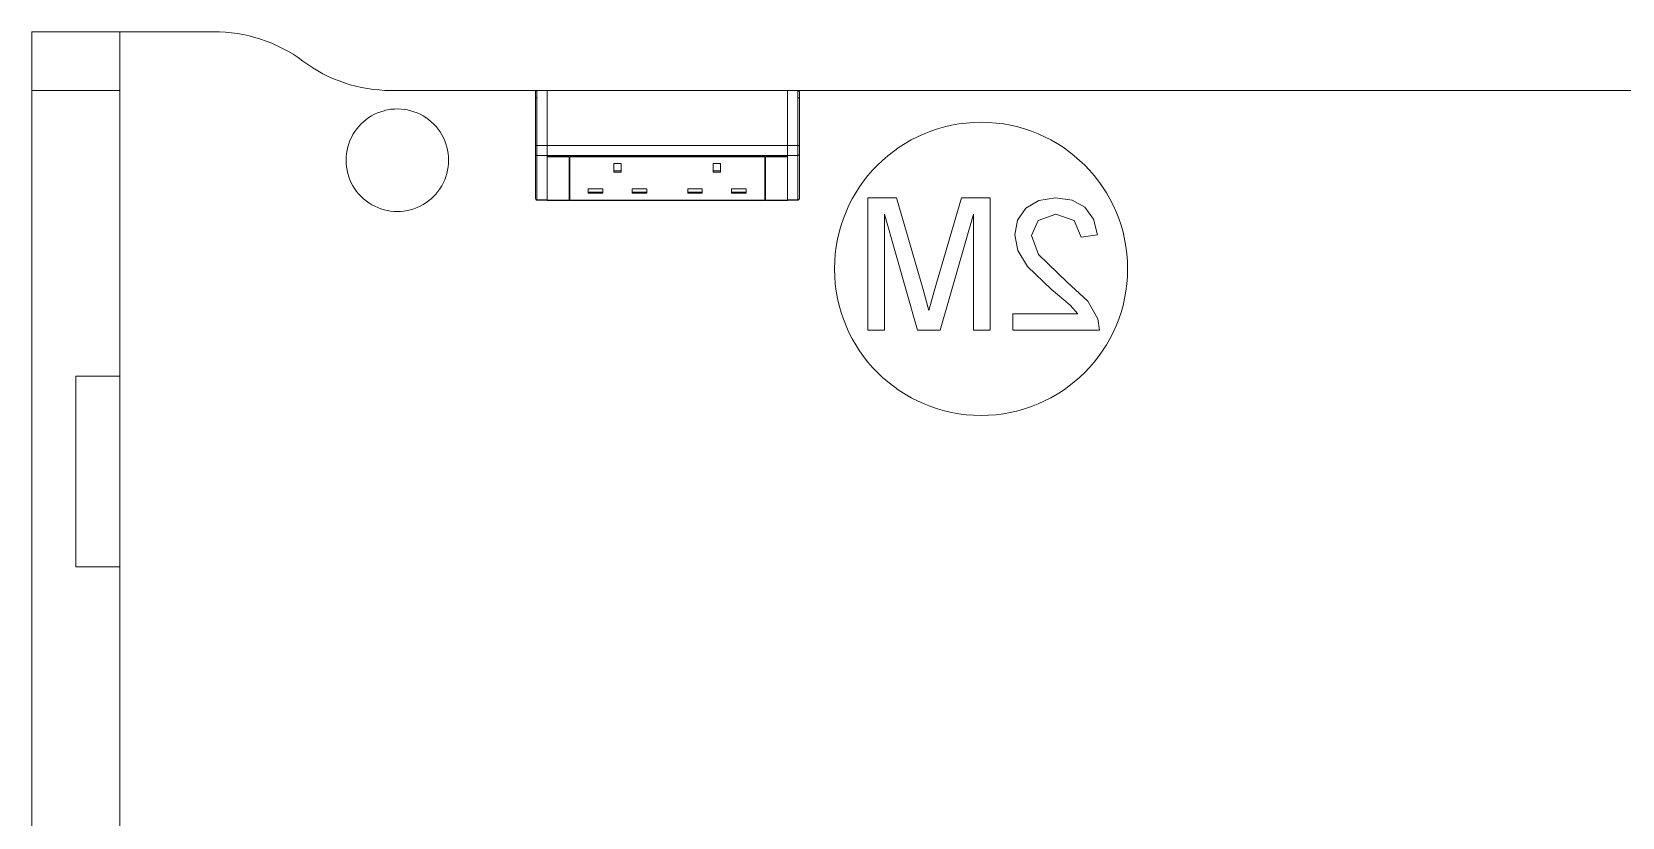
# Model space of a CAD drawing. Header units: millimetres. Extents: x 155927 to 295199, y -4084 to 97293.
# Drawn here: x 229114 to 230199, y 20057 to 20593 of the extents above; entities that cross this region are included whole.
import ezdxf

# ---------------------------------------------------------------- set-up
doc = ezdxf.new("R2010")
doc.units = ezdxf.units.MM
doc.header["$MEASUREMENT"] = 0
doc.layers.add('I-FURN', color=8, linetype='CONTINUOUS', lineweight=9)

msp = doc.modelspace()

# ---------------------------------------------------------------- linework, layer by layer
at = {"layer": 'I-FURN'}
for p, q in [((229114, 19792.9), (229114, 20592.9)), ((229114, 20592.9), (229114, 20552.9)), ((229114, 20592.9), (229174, 20592.9)), ((229114, 20592.9), (229174, 20592.9)), ((229114, 20592.9), (229114, 19792.9)), ((229237.9, 20592.9), (229114, 20592.9)), ((229114, 20592.9), (229237.9, 20592.9)), ((229114, 19792.9), (229114, 20592.9)), ((229174, 20552.9), (229174, 20592.9)), ((229174, 20592.9), (229174, 20357.9)), ((229114, 20552.9), (229114, 19832.9)), ((229114, 20552.9), (229174, 20552.9)), ((229114, 20552.9), (229174, 20552.9)), ((229174, 19832.9), (229174, 20552.9)), ((229458.6, 20552.9), (229359, 20552.9)), ((229359, 20552.9), (229458.6, 20552.9)), ((229457.6, 20547.9), (229457.6, 20551.9)), ((229457.6, 20551.9), (229457.6, 20514.9)), ((229457.6, 20547.9), (229458.6, 20547.9)), ((229457.6, 20509.3), (229457.6, 20547.9)), ((229465.6, 20552.9), (229458.6, 20552.9)), ((229458.6, 20515.4), (229458.6, 20552.9)), ((229458.6, 20552.9), (229465.6, 20552.9)), ((229465.6, 20515.4), (229465.6, 20552.9)), ((229629.6, 20552.9), (229465.7, 20552.9)), ((229465.7, 20552.9), (229629.6, 20552.9)), ((229465.7, 20552.9), (229465.7, 20515.4)), ((229629.6, 20515.4), (229629.6, 20552.9)), ((229636.7, 20552.9), (229629.7, 20552.9)), ((229636.7, 20552.9), (229629.7, 20552.9)), ((229629.7, 20552.9), (229629.7, 20515.4)), ((230469, 20552.9), (229636.7, 20552.9)), ((229636.7, 20552.9), (230469, 20552.9)), ((229636.7, 20552.9), (229636.7, 20515.4)), ((229636.7, 20547.9), (229637.7, 20547.9)), ((229637.7, 20551.9), (229637.7, 20551.9)), ((229637.7, 20514.9), (229637.7, 20551.9)), ((229637.7, 20551.9), (229637.7, 20547.9)), ((229637.7, 20547.9), (229637.7, 20509.3)), ((229457.6, 20514.9), (229457.6, 20509.3)), ((229458.6, 20508.5), (229458.6, 20515.4)), ((229458.6, 20515.4), (229465.6, 20515.4)), ((229465.6, 20508.5), (229465.6, 20515.4)), ((229465.7, 20515.4), (229629.6, 20515.4)), ((229465.7, 20515.4), (229465.7, 20508.5)), ((229629.6, 20508.5), (229629.6, 20515.4)), ((229629.6, 20507.7), (229629.6, 20510.1)), ((229636.7, 20515.4), (229629.7, 20515.4)), ((229629.7, 20515.4), (229629.7, 20508.5)), ((229636.7, 20515.4), (229636.7, 20508.5)), ((229637.7, 20509.3), (229637.7, 20514.9)), ((229457.6, 20509.3), (229457.6, 20479.1)), ((229457.6, 20509.3), (229457.6, 20479.1)), ((229458.6, 20478.2), (229458.6, 20508.5)), ((229458.6, 20508.5), (229465.6, 20508.5)), ((229465.6, 20478.2), (229465.6, 20508.5)), ((229465.6, 20507.7), (229480.6, 20507.7)), ((229465.6, 20477.9), (229465.6, 20507.7)), ((229465.7, 20508.5), (229629.6, 20508.5)), ((229465.7, 20507.9), (229465.7, 20508.5)), ((229480.6, 20507.9), (229465.7, 20507.9)), ((229480.6, 20507.7), (229480.6, 20477.9)), ((229614.1, 20507.9), (229481.1, 20507.9)), ((229481.1, 20507.7), (229614.1, 20507.7)), ((229481.1, 20477.9), (229481.1, 20507.7)), ((229516.2, 20503), (229511.2, 20503)), ((229511.2, 20503), (229511.2, 20497.2)), ((229516.2, 20497.2), (229516.2, 20503)), ((229579, 20497.2), (229579, 20503)), ((229579, 20503), (229584, 20503)), ((229584, 20497.2), (229584, 20503)), ((229614.1, 20477.9), (229614.1, 20507.7)), ((229629.6, 20507.9), (229614.6, 20507.9)), ((229614.6, 20507.7), (229629.6, 20507.7)), ((229614.6, 20477.9), (229614.6, 20507.7)), ((229629.6, 20508.5), (229629.6, 20507.9)), ((229629.6, 20507.7), (229629.6, 20477.9)), ((229636.7, 20508.5), (229629.7, 20508.5)), ((229629.7, 20508.5), (229629.7, 20478.2)), ((229636.7, 20508.5), (229636.7, 20478.2)), ((229637.7, 20479.1), (229637.7, 20509.3)), ((229637.7, 20479.1), (229637.7, 20509.3)), ((229511.2, 20498), (229516.2, 20498)), ((229511.2, 20497.2), (229516.2, 20497.2)), ((229579, 20498), (229584, 20498)), ((229579, 20497.2), (229584, 20497.2)), ((229457.8, 20478.4), (229457.8, 20478.4)), ((229458.6, 20478.1), (229458.6, 20478.2)), ((229458.6, 20478.2), (229465.6, 20478.2)), ((229458.6, 20478.1), (229465.6, 20478.1)), ((229458.6, 20478.1), (229465.6, 20478.1)), ((229465.6, 20478.1), (229458.6, 20478.1)), ((229465.6, 20478.1), (229465.6, 20478.2)), ((229480.6, 20477.9), (229465.6, 20477.9)), ((229465.7, 20478.1), (229629.6, 20478.1)), ((229481.1, 20478.2), (229480.6, 20478.2)), ((229614.1, 20477.9), (229481.1, 20477.9)), ((229493.7, 20482.9), (229493.7, 20485.8)), ((229493.7, 20485.8), (229503.7, 20485.8)), ((229493.7, 20483.6), (229503.7, 20483.6)), ((229493.7, 20482.9), (229503.7, 20482.9)), ((229503.7, 20482.9), (229503.7, 20485.8)), ((229523.7, 20482.9), (229523.7, 20485.8)), ((229523.7, 20485.8), (229533.7, 20485.8)), ((229523.7, 20483.6), (229533.7, 20483.6)), ((229523.7, 20482.9), (229533.7, 20482.9)), ((229533.7, 20482.9), (229533.7, 20485.8)), ((229561.5, 20482.9), (229561.5, 20485.8)), ((229561.5, 20485.8), (229571.5, 20485.8)), ((229561.5, 20483.6), (229571.5, 20483.6)), ((229561.5, 20482.9), (229571.5, 20482.9)), ((229571.5, 20482.9), (229571.5, 20485.8)), ((229591.5, 20482.9), (229591.5, 20485.8)), ((229591.5, 20485.8), (229601.5, 20485.8)), ((229591.5, 20483.6), (229601.5, 20483.6)), ((229591.5, 20482.9), (229601.5, 20482.9)), ((229601.5, 20482.9), (229601.5, 20485.8)), ((229614.6, 20478.2), (229614.1, 20478.2)), ((229629.6, 20477.9), (229614.6, 20477.9)), ((229636.7, 20478.2), (229629.7, 20478.2)), ((229629.7, 20478.2), (229629.7, 20478.1)), ((229629.7, 20478.1), (229636.7, 20478.1)), ((229629.7, 20478.1), (229636.7, 20478.1)), ((229629.7, 20478.1), (229636.7, 20478.1)), ((229636.7, 20478.2), (229636.7, 20478.1)), ((229637.5, 20478.4), (229637.4, 20478.4)), ((229703.9, 20479.7), (229684.4, 20479.7)), ((229684.4, 20479.7), (229684.4, 20389.3)), ((229722.1, 20417.1), (229703.9, 20479.7)), ((229748.3, 20479.7), (229729.8, 20416)), ((229767.8, 20479.7), (229748.3, 20479.7)), ((229767.8, 20389.3), (229767.8, 20479.7)), ((229801, 20477.9), (229792.2, 20472.5)), ((229812.4, 20479.7), (229801, 20477.9)), ((229823.8, 20478.1), (229812.4, 20479.7)), ((229832.6, 20473.2), (229823.8, 20478.1)), ((229695.7, 20389.3), (229695.7, 20468.4)), ((229695.7, 20468.4), (229718.4, 20389.3)), ((229733.8, 20389.3), (229756.5, 20468.4)), ((229756.5, 20468.4), (229756.5, 20389.3)), ((229792.2, 20472.5), (229786.6, 20464.4)), ((229800.6, 20464.2), (229812.6, 20468.4)), ((229812.6, 20468.4), (229825.2, 20464.3)), ((229838.5, 20465.2), (229832.6, 20473.2)), ((229786.6, 20464.4), (229784.7, 20454.5)), ((229796, 20453.9), (229800.6, 20464.2)), ((229825.2, 20464.3), (229829.9, 20452.9)), ((229841.2, 20454.3), (229838.5, 20465.2)), ((229784.7, 20454.5), (229786.7, 20443.8)), ((229800.9, 20441.1), (229796, 20453.9)), ((229829.9, 20452.9), (229841.2, 20454.3)), ((229786.7, 20443.8), (229793.4, 20432.7)), ((229820.4, 20422.2), (229800.9, 20441.1)), ((229793.4, 20432.7), (229809.6, 20417.3)), ((229726.1, 20402.7), (229722.1, 20417.1)), ((229729.8, 20416), (229726.1, 20402.7)), ((229809.6, 20417.3), (229822.6, 20406.4)), ((229834.6, 20409.1), (229820.4, 20422.2)), ((229822.6, 20406.4), (229827.7, 20400.6)), ((229841.4, 20397.1), (229834.6, 20409.1)), ((229783.3, 20400.6), (229783.3, 20389.3)), ((229827.7, 20400.6), (229783.3, 20400.6)), ((229842.6, 20389.3), (229841.4, 20397.1)), ((229684.4, 20389.3), (229695.7, 20389.3)), ((229718.4, 20389.3), (229733.8, 20389.3)), ((229756.5, 20389.3), (229767.8, 20389.3)), ((229783.3, 20389.3), (229842.6, 20389.3)), ((229144, 20227.9), (229144, 20357.9)), ((229144, 20357.9), (229174, 20357.9)), ((229144, 20357.9), (229174, 20357.9)), ((229144, 20357.9), (229144, 20227.9)), ((229174, 20357.9), (229174, 20227.9)), ((229144, 20227.9), (229174, 20227.9)), ((229174, 20227.9), (229144, 20227.9)), ((229174, 20227.9), (229174, 19792.9))]:
    msp.add_line(p, q, dxfattribs=at)
at = {"layer": 'I-FURN', "flags": 128}
for points in [[(229457.6, 20551.9), (229457.6, 20551.9), (229457.6, 20552), (229457.6, 20552), (229457.6, 20552.1), (229457.6, 20552.1), (229457.6, 20552.1), (229457.6, 20552.2), (229457.6, 20552.2), (229457.6, 20552.3), (229457.6, 20552.3), (229457.6, 20552.3), (229457.7, 20552.4), (229457.7, 20552.4), (229457.7, 20552.4), (229457.7, 20552.5), (229457.8, 20552.5), (229457.8, 20552.5), (229457.8, 20552.6), (229457.8, 20552.6), (229457.9, 20552.6), (229457.9, 20552.7), (229457.9, 20552.7), (229457.9, 20552.7), (229458, 20552.7), (229458, 20552.7), (229458, 20552.8), (229458.1, 20552.8), (229458.1, 20552.8), (229458.2, 20552.8), (229458.2, 20552.8), (229458.2, 20552.9), (229458.3, 20552.9), (229458.3, 20552.9), (229458.3, 20552.9), (229458.4, 20552.9), (229458.4, 20552.9), (229458.5, 20552.9), (229458.5, 20552.9), (229458.5, 20552.9), (229458.6, 20552.9)], [(229457.6, 20547.9), (229457.6, 20548.1), (229457.6, 20548.2), (229457.6, 20548.4), (229457.6, 20548.5), (229457.6, 20548.7), (229457.6, 20548.9), (229457.6, 20549), (229457.6, 20549.2), (229457.6, 20549.3), (229457.6, 20549.5), (229457.6, 20549.6), (229457.6, 20549.8), (229457.6, 20549.9), (229457.6, 20550), (229457.6, 20550.2), (229457.6, 20550.3), (229457.6, 20550.4), (229457.6, 20550.5), (229457.6, 20550.7), (229457.6, 20550.8), (229457.6, 20550.9), (229457.6, 20551), (229457.6, 20551.1), (229457.6, 20551.2), (229457.6, 20551.3), (229457.6, 20551.4), (229457.6, 20551.4), (229457.6, 20551.5), (229457.6, 20551.6), (229457.6, 20551.6), (229457.6, 20551.7), (229457.6, 20551.7), (229457.6, 20551.8), (229457.6, 20551.8), (229457.6, 20551.8), (229457.6, 20551.9), (229457.6, 20551.9), (229457.6, 20551.9), (229457.6, 20551.9)], [(229457.6, 20551.9), (229457.6, 20551.9), (229457.6, 20551.9)], [(229457.6, 20551.9), (229457.6, 20551.6), (229457.6, 20551.2), (229457.6, 20550.7), (229457.6, 20550), (229457.6, 20549.2), (229457.6, 20548.2), (229457.6, 20547.1), (229457.6, 20545.9), (229457.6, 20544.6), (229457.6, 20543.1), (229457.6, 20541.5), (229457.6, 20539.8), (229457.6, 20538), (229457.6, 20536.1), (229457.6, 20534), (229457.6, 20531.9), (229457.6, 20529.6), (229457.6, 20527.3), (229457.6, 20524.8), (229457.6, 20522.3), (229457.6, 20519.6), (229457.6, 20516.9), (229457.6, 20514.9)], [(229636.7, 20552.9), (229636.7, 20552.9), (229636.8, 20552.9), (229636.8, 20552.9), (229636.8, 20552.9), (229636.9, 20552.9), (229636.9, 20552.9), (229637, 20552.9), (229637, 20552.9), (229637, 20552.8), (229637.1, 20552.8), (229637.1, 20552.8), (229637.1, 20552.8), (229637.2, 20552.8), (229637.2, 20552.8), (229637.2, 20552.7), (229637.3, 20552.7), (229637.3, 20552.7), (229637.3, 20552.7), (229637.4, 20552.6), (229637.4, 20552.6), (229637.4, 20552.6), (229637.4, 20552.5), (229637.5, 20552.5), (229637.5, 20552.5), (229637.5, 20552.4), (229637.5, 20552.4), (229637.6, 20552.4), (229637.6, 20552.3), (229637.6, 20552.3), (229637.6, 20552.3), (229637.6, 20552.2), (229637.6, 20552.2), (229637.6, 20552.2), (229637.7, 20552.1), (229637.7, 20552.1), (229637.7, 20552), (229637.7, 20552), (229637.7, 20552), (229637.7, 20551.9), (229637.7, 20551.9)], [(229637.7, 20514.9), (229637.7, 20517.7), (229637.7, 20520.4), (229637.7, 20523), (229637.7, 20525.5), (229637.7, 20527.9), (229637.7, 20530.3), (229637.7, 20532.5), (229637.7, 20534.6), (229637.7, 20536.6), (229637.7, 20538.5), (229637.7, 20540.3), (229637.7, 20542), (229637.7, 20543.5), (229637.7, 20545), (229637.7, 20546.3), (229637.7, 20547.4), (229637.7, 20548.5), (229637.7, 20549.4), (229637.7, 20550.2), (229637.7, 20550.8), (229637.7, 20551.3), (229637.7, 20551.7), (229637.7, 20551.9)], [(229637.7, 20551.9), (229637.7, 20551.9), (229637.7, 20551.9), (229637.7, 20551.9), (229637.7, 20551.9), (229637.7, 20551.8), (229637.7, 20551.8), (229637.7, 20551.8), (229637.7, 20551.7), (229637.7, 20551.7), (229637.7, 20551.6), (229637.7, 20551.5), (229637.7, 20551.5), (229637.7, 20551.4), (229637.7, 20551.3), (229637.7, 20551.2), (229637.7, 20551.1), (229637.7, 20551), (229637.7, 20550.9), (229637.7, 20550.8), (229637.7, 20550.7), (229637.7, 20550.6), (229637.7, 20550.5), (229637.7, 20550.3), (229637.7, 20550.2), (229637.7, 20550.1), (229637.7, 20549.9), (229637.7, 20549.8), (229637.7, 20549.6), (229637.7, 20549.5), (229637.7, 20549.4), (229637.7, 20549.2), (229637.7, 20549.1), (229637.7, 20548.9), (229637.7, 20548.7), (229637.7, 20548.6), (229637.7, 20548.4), (229637.7, 20548.3), (229637.7, 20548.1), (229637.7, 20548), (229637.7, 20547.9)], [(229457.6, 20514.9), (229457.6, 20514.7), (229457.6, 20514.6), (229457.6, 20514.5), (229457.6, 20514.3), (229457.6, 20514.2), (229457.6, 20514), (229457.6, 20513.9), (229457.6, 20513.7), (229457.6, 20513.6), (229457.6, 20513.4), (229457.6, 20513.3), (229457.6, 20513.1), (229457.6, 20512.9), (229457.6, 20512.8), (229457.6, 20512.6), (229457.6, 20512.5), (229457.6, 20512.3), (229457.6, 20512.1), (229457.6, 20512), (229457.6, 20511.8), (229457.6, 20511.7), (229457.6, 20511.5), (229457.6, 20511.4), (229457.6, 20511.2), (229457.6, 20511.1), (229457.6, 20510.9), (229457.6, 20510.8), (229457.6, 20510.6), (229457.6, 20510.5), (229457.6, 20510.4), (229457.6, 20510.2), (229457.6, 20510.1), (229457.6, 20510), (229457.6, 20509.9), (229457.6, 20509.7), (229457.6, 20509.6), (229457.6, 20509.5), (229457.6, 20509.4), (229457.6, 20509.3)], [(229637.7, 20509.3), (229637.7, 20509.4), (229637.7, 20509.5), (229637.7, 20509.6), (229637.7, 20509.7), (229637.7, 20509.9), (229637.7, 20510), (229637.7, 20510.1), (229637.7, 20510.2), (229637.7, 20510.4), (229637.7, 20510.5), (229637.7, 20510.6), (229637.7, 20510.8), (229637.7, 20510.9), (229637.7, 20511.1), (229637.7, 20511.2), (229637.7, 20511.4), (229637.7, 20511.5), (229637.7, 20511.7), (229637.7, 20511.8), (229637.7, 20512), (229637.7, 20512.1), (229637.7, 20512.3), (229637.7, 20512.5), (229637.7, 20512.6), (229637.7, 20512.8), (229637.7, 20512.9), (229637.7, 20513.1), (229637.7, 20513.3), (229637.7, 20513.4), (229637.7, 20513.6), (229637.7, 20513.7), (229637.7, 20513.9), (229637.7, 20514), (229637.7, 20514.2), (229637.7, 20514.3), (229637.7, 20514.5), (229637.7, 20514.6), (229637.7, 20514.7), (229637.7, 20514.9)], [(229458.6, 20478.1), (229458.5, 20478.1), (229458.5, 20478.1), (229458.4, 20478.1), (229458.4, 20478.1), (229458.4, 20478.1), (229458.3, 20478.1), (229458.3, 20478.1), (229458.2, 20478.1), (229458.2, 20478.1), (229458.2, 20478.1), (229458.1, 20478.2), (229458.1, 20478.2), (229458.1, 20478.2)], [(229637.2, 20478.2), (229637.1, 20478.2), (229637.1, 20478.2), (229637.1, 20478.1), (229637, 20478.1), (229637, 20478.1), (229637, 20478.1), (229636.9, 20478.1), (229636.9, 20478.1), (229636.8, 20478.1), (229636.8, 20478.1), (229636.8, 20478.1), (229636.7, 20478.1), (229636.7, 20478.1), (229636.7, 20478.1)]]:
    msp.add_lwpolyline(points, dxfattribs=at)
at = {"layer": 'I-FURN'}
for centre, radius, start, end in [((229239, 20492.9), 100, 53.1301, 90.6256), ((229239, 20492.9), 100, 53.1301, 90.6256), ((229359, 20652.9), 100, 233.1301, 270), ((229359, 20652.9), 100, 233.1301, 270), ((229363.4, 20505.3), 35, 105, 165), ((229363.4, 20505.3), 35, 345, 104.7004), ((229761.7, 20431.2), 100, 0, 180), ((229363.4, 20505.3), 35, 165, 345), ((229761.7, 20431.2), 100, 180, 0)]:
    msp.add_arc(centre, radius, start, end, dxfattribs=at)
for centre, major_axis, ratio, start_param, end_param in [((229458.6, 20551.9), (1, 0), 0.998113, 1.570796, 3.141593), ((229636.7, 20551.9), (1, 0), 0.998113, 0, 1.570796), ((229458.6, 20514.9), (1, 0), 0.56467, 1.570796, 3.141593), ((229636.7, 20514.9), (1, 0), 0.56467, 0, 1.570796), ((229458.6, 20509.3), (1, 0), 0.819152, 3.141593, 4.712389), ((229636.7, 20509.3), (1, 0), 0.819152, 4.712389, 6.283185), ((229458.6, 20479.1), (-1, 0), 0.819152, 0, 1.570796), ((229636.7, 20479.1), (1, 0), 0.819152, 4.712389, 6.283185)]:
    msp.add_ellipse(centre, major_axis=major_axis, ratio=ratio, start_param=start_param, end_param=end_param, dxfattribs=at)

doc.saveas('drawing.dxf')
